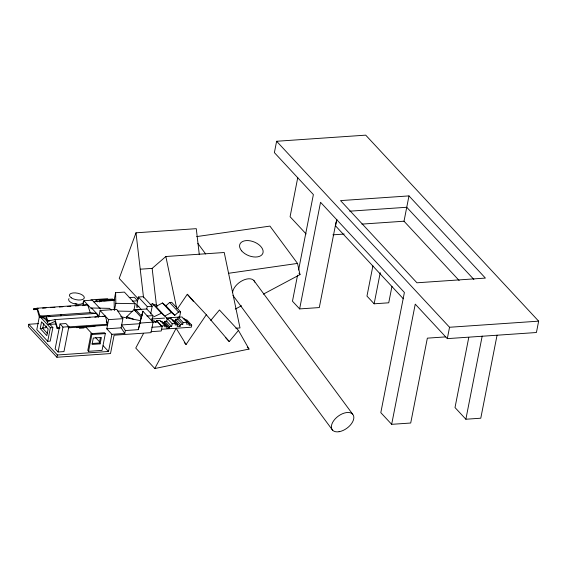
<?xml version="1.0" encoding="UTF-8"?>
<svg xmlns="http://www.w3.org/2000/svg" width="567" height="567" viewBox="0 0 567 567"><rect width="100%" height="100%" fill="white"/><g stroke="black" fill="none" stroke-linecap="round" stroke-linejoin="round"><path stroke-width="0.85" d="M150.673 313.948L152.183 306.237L143.302 296.683L138.369 297.016L136.86 304.727L136.838 307.47L138.958 306.145M60.853 315.819L61.009 314.642M38.499 323.608L28.797 324.274L28.35 326.535L56.898 357.245L110.508 353.567L114.116 335.189L151.02 332.659L153.076 322.184L142.863 311.205L138.277 329.654L125.364 330.54L121.664 324.955L139.929 323.7M39.47 316.032L36.812 329.604L47.706 341.32L50.215 341.15L52.873 327.577L49.435 323.877M40.243 328.562L41.561 321.815L48.152 328.903L46.827 335.65L40.243 328.562L42.745 328.385L47.536 333.545M42.745 328.385L43.737 323.332M46.239 326.082L45.913 327.726L42.49 327.96M47.706 341.32L50.371 327.747L40.618 317.265M59.84 328.442L57.189 328.619L57.373 327.683L55.034 319.611L48.032 320.993L46.218 316.825L39.931 316.088L37.33 308.193L33.758 308.76L33.843 309.653L37.379 309.412M60.038 323.955L55.155 348.854L58.075 351.994L63.972 351.59L68.855 326.691L65.935 323.551L60.038 323.955L62.958 327.102L68.855 326.691M56.898 357.245L57.345 354.985L28.797 324.274M58.075 351.994L62.958 327.102M82.924 305.733L83.909 300.723L92.223 300.149L100.402 308.944L100.557 308.179M111.231 310.142L109.573 308.363L91.535 307.994L91.386 308.767L83.909 300.723M95.809 301.616L96.099 300.163L112.713 299.022M91.074 333.658L87.779 350.456L88.572 351.313L102.046 350.392L105.342 333.587L104.548 332.737L91.074 333.658L91.868 334.516L105.342 333.587M88.572 351.313L91.868 334.516M99.579 301.991L99.891 300.411L114.754 299.39M106.27 321.12L107.503 325.167L106.787 328.817L111.89 334.31L124.804 333.424L121.097 327.832L122.897 318.661L116.738 309.369L100.097 310.51L99.012 316.039L91.535 307.994M100.125 343.857L92.067 344.41L93.314 338.031L101.38 337.478L100.125 343.857L99.331 343L100.43 337.422M67.962 326.953L107.687 324.232L108.588 319.639L100.097 310.51M114.3 310.128L114.102 300.397L115.611 292.707L124.4 292.104L135.194 303.714L134.032 309.632L126.76 316.726L126.413 318.498M114.484 310.156L115.831 303.317L115.611 292.707M57.345 354.985L108.524 351.469L111.89 334.31M124.804 333.424L125.364 330.54M135.414 311.113L135.683 309.745L146.782 308.98L152.948 315.613L151.906 320.915L154.146 320.759L155.79 322.531M140.092 322.885L141.211 317.159M141.233 318.271L142.041 314.182M142.863 311.205L141.849 316.372L135.683 309.745M146.782 308.98L147.257 306.577L138.369 297.016M156.187 322.077L156.478 320.603L160.036 320.355L164.962 325.656L164.735 326.812L166.981 326.663L166.698 328.13L169.363 327.946L169.625 326.627L164.692 321.326L164.437 322.644L169.363 327.946M139.56 323.112L157.704 321.787L162.134 326.557L161.269 330.979L151.02 331.681M167.251 318.456L172.177 323.757L171.638 326.493L166.712 321.191L167.251 318.456L170.483 318.236L175.416 323.537L175.132 324.962L177.535 324.792L177.209 326.457L180.136 326.259L180.462 324.593L175.536 319.292L175.21 320.957L180.136 326.259M178.166 317.244L183.098 322.545L182.723 324.437L177.797 319.136L178.166 317.244L182.057 316.974L186.99 322.283L186.614 324.175L189.357 323.984L189.095 325.323L191.71 325.146L191.306 327.216L161.482 329.264M150.198 304.762L152.558 303.65L155.918 306.52L162.445 302.969L165.933 305.755L169.653 302.473L171.716 302.331L180.597 311.893L179.583 317.066L166.329 317.981M445.74 336.89L427.355 338.152L410.706 423.025L391.669 424.329L415.25 304.146L447.313 338.634L536.417 332.517L538.65 321.156L365.715 135.152L276.611 141.268L274.385 152.629L313.381 194.58L298.582 269.998M297.76 177.606L290.084 216.722L306.109 233.958M297.562 275.201L292.466 301.212L299.631 308.916L319.292 307.569L336.096 221.945M299.631 308.916L320.546 202.284L404.391 292.466L380.811 412.648L391.669 424.329M336.855 219.351L335.565 225.907L403.293 298.752M372.909 265.824L366.969 296.094L374.135 303.806L388.735 302.799L391.967 286.328M374.135 303.806L380.244 272.67M459.15 280.516L404.016 221.215L408.977 195.906L340.533 200.605L416.943 282.791L485.395 278.092L408.977 195.906M447.313 338.634L449.546 327.265L276.611 141.268M468.774 337.408L455.01 407.553L465.868 419.233L480.781 418.212L497.061 335.21M465.868 419.233L482.184 336.103M138.277 329.654L139.695 324.551M199.3 254.668L196.274 228.671L136.002 232.81L119.219 278.425L138.461 299.121M143.571 333.353L135.761 348.067L154.784 368.529L249.026 349.081L238.459 330.441L219.436 309.986L210.747 320.433M154.784 368.529L176.167 328.258L186.082 344.502L206.31 314.735L187.287 294.28L177.421 308.795M170.518 318.966L171.503 317.513M225.659 337.705L229.224 341.547L238.459 330.441M162.445 302.969L171.333 312.523L174.82 315.309L178.541 312.034L180.597 311.893M140.24 269.197L152.147 268.382L165.855 256.511L224.227 252.506L240.011 327.939L235.844 328.222M171.333 312.523L164.806 316.074L161.439 313.204L152.558 303.65M235.291 309.086L241.528 305.762M263.364 294.131L300.014 274.605L297.519 263.421L269.942 226.105L196.664 236.588M33.843 309.653L37.103 309.242L39.484 317.477L46.111 318.236L48.351 324.494L54.971 321.34L57.189 328.619M153.579 316.932L161.439 313.204M94.845 317.215L97.248 316.712M95.674 325.777L91.67 326.62L76.63 327.648L86.694 326.323M103.01 316.62L105.342 316.159L107.687 324.232M84.072 305.308L87.644 304.741L90.245 312.637L96.532 313.374L98.339 317.541M228.6 273.28L297.519 263.421M85.872 317.761L90.061 317.201M349.711 211.186L406.752 207.274L473.877 279.467M361.895 224.107L404.016 221.215M332.879 234.837L344.204 234.065M90.876 299.837L107.489 298.696L108.58 299.872M129.219 297.611L134.344 297.257L137.625 300.793L132.508 301.148M103.754 300.829L114.25 300.113M93.583 301.807L114.102 300.397M37.33 308.193L87.644 304.741M33.758 308.76L38.173 308.462M42.589 308.157L46.118 307.916M50.534 307.612L54.942 307.307M59.358 307.009L62.887 306.761M67.303 306.463L70.832 306.215M75.248 305.918L78.778 305.67M152.984 305.011L156.386 304.777L157.583 306.067M147.257 306.577L152.183 306.237M39.931 316.088L90.245 312.637M134.464 310L141.53 309.511M46.218 316.825L96.532 313.374M39.484 317.477L43.021 317.237M55.034 319.611L105.342 316.159M48.032 320.993L49.761 320.879M146.973 316.025L152.948 315.613M108.588 319.639L122.897 318.661M48.351 324.494L55.41 324.012M151.304 319.008L164.558 318.101M50.371 327.747L52.873 327.577M175.536 319.292L177.797 319.136M183.056 318.774L184.424 318.682L189.357 323.984M57.373 327.683L60.024 327.499M160.553 321.461L162.056 321.354L166.981 326.663M68.664 327.832L107.503 325.167M164.692 321.326L166.712 321.191M185.033 319.965L186.777 319.845L191.71 325.146M173.013 321.106L175.21 320.957M79.394 328.286L84.044 327.967M162.431 322.779L164.437 322.644M183.098 322.545L186.99 322.283M172.177 323.757L175.416 323.537M106.787 328.817L121.097 327.832M164.962 325.656L161.411 325.905L156.478 320.603M180.462 324.593L182.723 324.437M151.892 327.258L162.134 326.557M169.625 326.627L171.638 326.493M92.081 343.496L99.331 343M449.546 327.265L538.65 321.156M115.831 303.317L135.194 303.714M117.844 311.085L132.806 311.389M120.693 316.705L139.971 320.568M47.352 315.578L50.548 316.528M126.76 316.726L133.684 319.306M247.24 347.16L249.026 349.081M169.653 302.473L178.541 312.034M165.933 305.755L174.82 315.309M172.602 319.49L177.535 324.792M155.918 306.52L167.712 319.164M184.303 342.588L186.082 344.502M136.86 304.727L141.594 309.823M134.032 309.632L141.58 317.747M99.891 300.411L100.976 301.58M96.099 300.163L97.687 301.864M85.922 327.159L91.868 333.559M95.44 337.393L99.601 341.873M103.173 345.714L108.524 351.469M43.702 317.711L47.713 322.028M206.31 314.735L229.224 341.547M187.287 294.28L193.588 301.651M298.972 273.195L300.014 274.605M253.825 280.459L352.639 414.165M197.855 243.427L205.665 253.988M332.574 430.19L233.753 296.484A12.857 7.435 -36.5 0 1 233.023 295.407M165.855 256.511L176.741 308.533M152.147 268.382L156.386 304.777M136.002 232.81L143.564 297.795M83.328 301.261A7.562 3.338 11.1 0 1 75.553 304.089A7.562 3.338 11.1 0 1 68.968 298.596M75.078 303.565A1.878 0.624 6.8 0 0 75.461 303.714L76.425 303.912A2.027 0.673 6.8 0 0 76.935 303.947M232.562 292.671A12.857 7.435 -36.5 0 1 242.945 280.346A12.857 7.435 -36.5 0 1 254.796 282.146M71.286 297.817A7.562 3.338 11.1 0 0 83.93 298.639A7.562 3.338 11.1 0 0 75.411 292.898A7.562 3.338 11.1 0 0 71.286 297.817M241.677 250.862A12.354 7.371 21.7 0 0 262.032 254.668A12.354 7.371 21.7 0 0 250.345 240.862A12.354 7.371 21.7 0 0 241.677 250.862M339.101 431.707A12.857 7.435 -36.5 0 0 353.61 415.852A12.857 7.435 -36.5 0 0 335.111 418.963A12.857 7.435 -36.5 0 0 339.101 431.707"/></g></svg>
